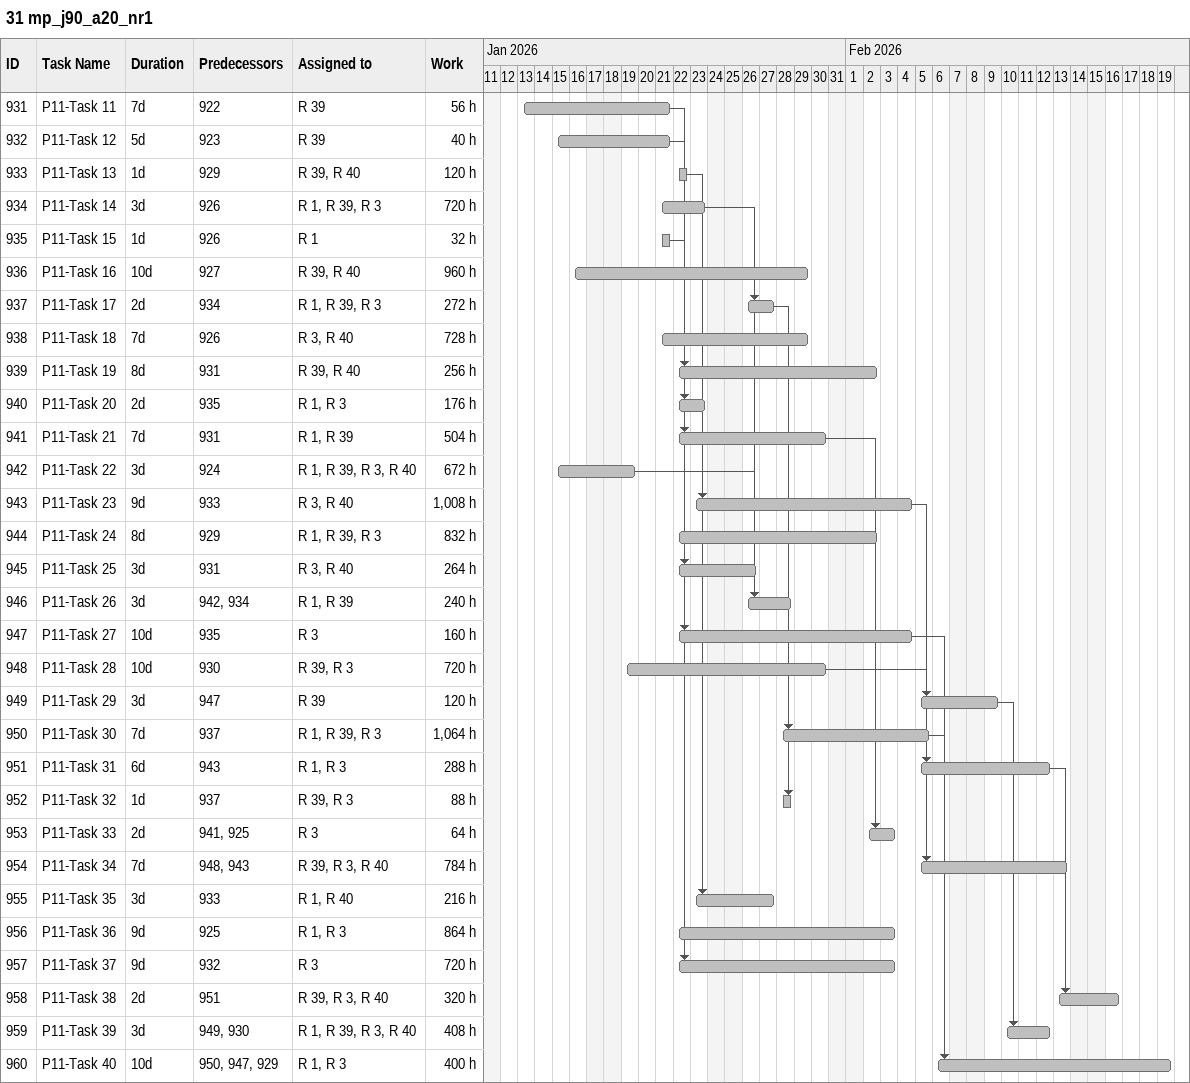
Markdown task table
31 mp_j90_a20_nr1

| ID | Task | Duration | Start | Finish | Predecessors | Resources | Work (h) |
|---|---|---|---|---|---|---|---|
| 931 | P11-Task 11 | 7d | 2026-01-13 | 2026-01-21 | 922 | R 39 | 56 |
| 932 | P11-Task 12 | 5d | 2026-01-15 | 2026-01-21 | 923 | R 39 | 40 |
| 933 | P11-Task 13 | 1d | 2026-01-22 | 2026-01-22 | 929 | R 39, R 40 | 120 |
| 934 | P11-Task 14 | 3d | 2026-01-21 | 2026-01-23 | 926 | R 1, R 39, R 3 | 720 |
| 935 | P11-Task 15 | 1d | 2026-01-21 | 2026-01-21 | 926 | R 1 | 32 |
| 936 | P11-Task 16 | 10d | 2026-01-16 | 2026-01-29 | 927 | R 39, R 40 | 960 |
| 937 | P11-Task 17 | 2d | 2026-01-26 | 2026-01-27 | 934 | R 1, R 39, R 3 | 272 |
| 938 | P11-Task 18 | 7d | 2026-01-21 | 2026-01-29 | 926 | R 3, R 40 | 728 |
| 939 | P11-Task 19 | 8d | 2026-01-22 | 2026-02-02 | 931 | R 39, R 40 | 256 |
| 940 | P11-Task 20 | 2d | 2026-01-22 | 2026-01-23 | 935 | R 1, R 3 | 176 |
| 941 | P11-Task 21 | 7d | 2026-01-22 | 2026-01-30 | 931 | R 1, R 39 | 504 |
| 942 | P11-Task 22 | 3d | 2026-01-15 | 2026-01-19 | 924 | R 1, R 39, R 3, R 40 | 672 |
| 943 | P11-Task 23 | 9d | 2026-01-23 | 2026-02-04 | 933 | R 3, R 40 | 1008 |
| 944 | P11-Task 24 | 8d | 2026-01-22 | 2026-02-02 | 929 | R 1, R 39, R 3 | 832 |
| 945 | P11-Task 25 | 3d | 2026-01-22 | 2026-01-26 | 931 | R 3, R 40 | 264 |
| 946 | P11-Task 26 | 3d | 2026-01-26 | 2026-01-28 | 942, 934 | R 1, R 39 | 240 |
| 947 | P11-Task 27 | 10d | 2026-01-22 | 2026-02-04 | 935 | R 3 | 160 |
| 948 | P11-Task 28 | 10d | 2026-01-19 | 2026-01-30 | 930 | R 39, R 3 | 720 |
| 949 | P11-Task 29 | 3d | 2026-02-05 | 2026-02-09 | 947 | R 39 | 120 |
| 950 | P11-Task 30 | 7d | 2026-01-28 | 2026-02-05 | 937 | R 1, R 39, R 3 | 1064 |
| 951 | P11-Task 31 | 6d | 2026-02-05 | 2026-02-12 | 943 | R 1, R 3 | 288 |
| 952 | P11-Task 32 | 1d | 2026-01-28 | 2026-01-28 | 937 | R 39, R 3 | 88 |
| 953 | P11-Task 33 | 2d | 2026-02-02 | 2026-02-03 | 941, 925 | R 3 | 64 |
| 954 | P11-Task 34 | 7d | 2026-02-05 | 2026-02-13 | 948, 943 | R 39, R 3, R 40 | 784 |
| 955 | P11-Task 35 | 3d | 2026-01-23 | 2026-01-27 | 933 | R 1, R 40 | 216 |
| 956 | P11-Task 36 | 9d | 2026-01-22 | 2026-02-03 | 925 | R 1, R 3 | 864 |
| 957 | P11-Task 37 | 9d | 2026-01-22 | 2026-02-03 | 932 | R 3 | 720 |
| 958 | P11-Task 38 | 2d | 2026-02-13 | 2026-02-16 | 951 | R 39, R 3, R 40 | 320 |
| 959 | P11-Task 39 | 3d | 2026-02-10 | 2026-02-12 | 949, 930 | R 1, R 39, R 3, R 40 | 408 |
| 960 | P11-Task 40 | 10d | 2026-02-06 | 2026-02-19 | 950, 947, 929 | R 1, R 3 | 400 |
